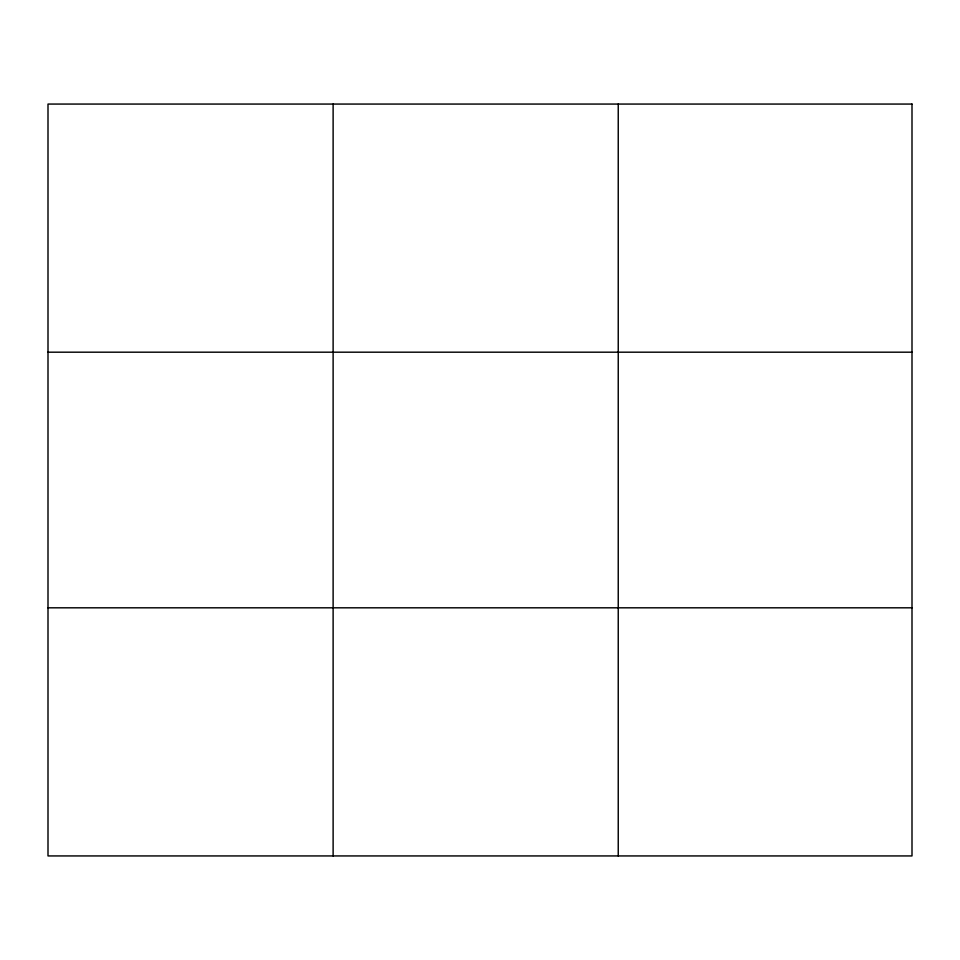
<?xml version="1.0" encoding="UTF-8"?>
<svg xmlns="http://www.w3.org/2000/svg" width="960" height="960" viewBox="0 0 960 960"><rect width="100%" height="100%" fill="white"/><g stroke="black" fill="none" stroke-linecap="round" stroke-linejoin="round"><path stroke-width="1.44" d="M333.12 104.064L333.12 855.936M618.24 104.064L618.24 855.936M48 352.188L912 352.188M48 607.812L912 607.812M912 104.064L912 855.936L48 855.936L48 104.064L912 104.064"/></g></svg>
